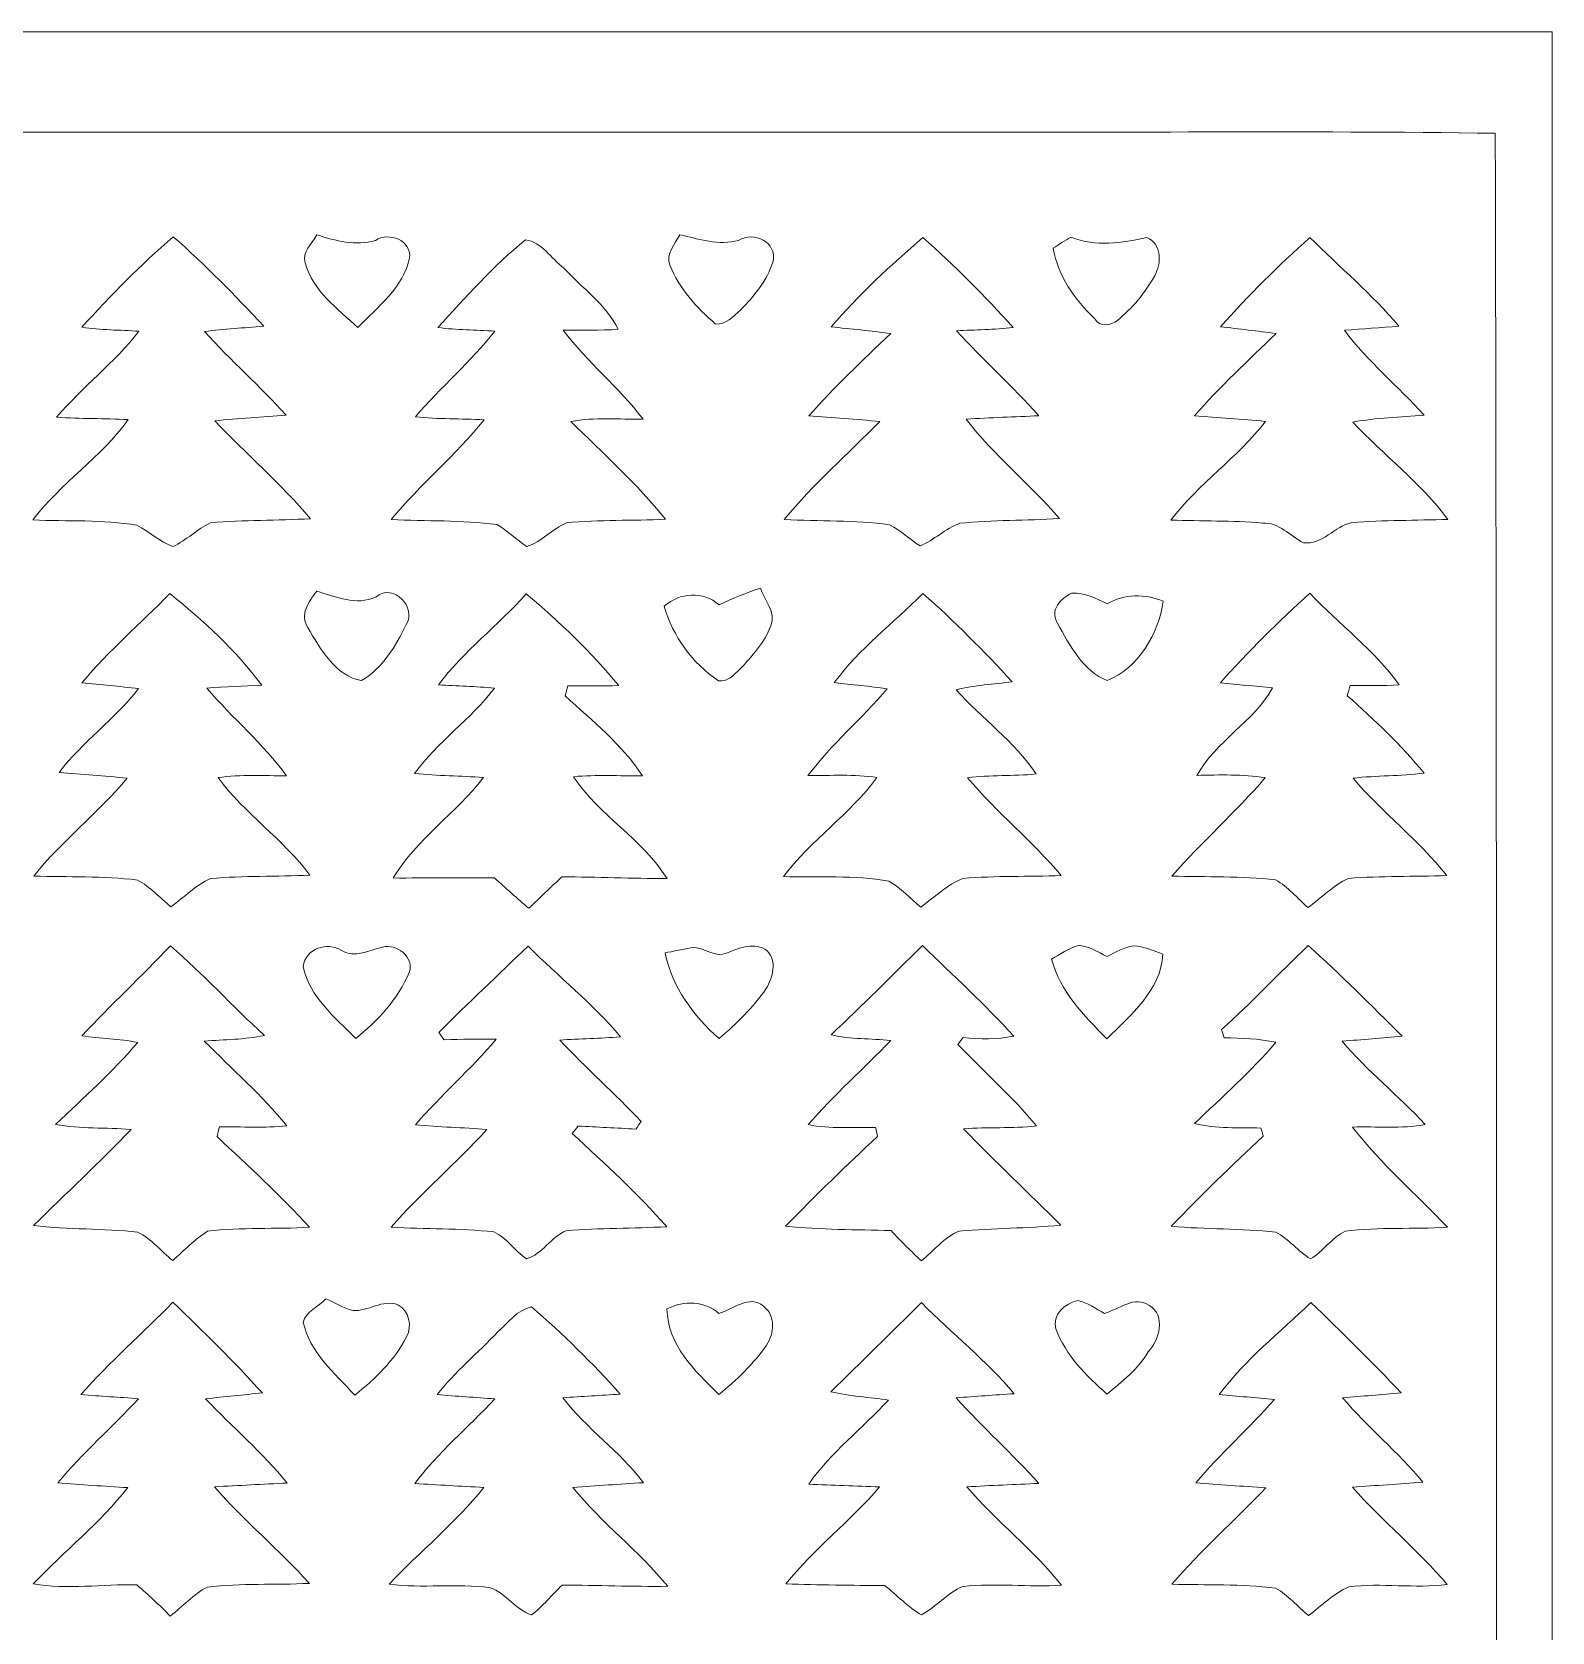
# Model space of a CAD drawing. Header units: centimetres. Extents: x -16.8 to 16.8, y -16.7 to 16.7.
# Drawn here: x 2.31 to 16.77, y 1.44 to 16.67 of the extents above; entities that cross this region are included whole.
import ezdxf

# ---------------------------------------------------------------- set-up
doc = ezdxf.new("R2010")
doc.units = ezdxf.units.CM
doc.header["$MEASUREMENT"] = 0
doc.layers.add('Layer 1', color=7, linetype='Continuous')

msp = doc.modelspace()

# ---------------------------------------------------------------- linework, layer by layer
at = {"layer": 'Layer 1', "lineweight": 9}
for points, knots in [([(-16.77458, 16.66875), (-16.77458, 16.66875), (16.77458, 16.66875), (16.77458, 16.66875), (16.77458, 16.66875), (16.77458, 16.66875), (16.77458, -16.66875), (16.77458, -16.66875), (16.77458, -16.66875), (16.77458, -16.66875), (-16.77458, -16.66875), (-16.77458, -16.66875), (-16.77458, -16.66875), (-16.77458, -16.66875), (-16.77458, 16.66875), (-16.77458, 16.66875), (-16.77458, 16.66875), (-16.77458, 16.66875), (-16.77458, 16.66875), (-16.77458, 16.66875)], [0, 0, 0, 0, 0.16666667, 0.16666667, 0.16666667, 0.16666667, 0.33333333, 0.33333333, 0.33333333, 0.33333333, 0.5, 0.5, 0.5, 0.5, 0.66666667, 0.66666667, 0.66666667, 0.66666667, 1, 1, 1, 1]), ([(-16.24506, 15.71625), (-16.24577, 7.88458), (-16.24542, 0.05292), (-16.24542, -7.77875), (-16.24542, -7.77875), (-16.23801, -10.61014), (-16.26059, -13.44189), (-16.23413, -16.27293), (-16.23413, -16.27293), (-5.78379, -16.29198), (4.66619, -16.27329), (15.11653, -16.28211), (15.11653, -16.28211), (15.49224, -16.28281), (15.86865, -16.27858), (16.24436, -16.25494), (16.24436, -16.25494), (16.23942, -5.60176), (16.25953, 5.05213), (16.23448, 15.70531), (16.23448, 15.70531), (14.40356, 15.73071), (12.57265, 15.70919), (10.74208, 15.71625), (10.74208, 15.71625), (1.74625, 15.71625), (-7.24958, 15.7166), (-16.24506, 15.71625)], [0, 0, 0, 0, 0.125, 0.125, 0.125, 0.125, 0.25, 0.25, 0.25, 0.25, 0.375, 0.375, 0.375, 0.375, 0.5, 0.5, 0.5, 0.5, 0.625, 0.625, 0.625, 0.625, 0.75, 0.75, 0.75, 0.75, 1, 1, 1, 1]), ([(5.01932, 14.73764), (5.19994, 14.68437), (5.38974, 14.62687), (5.57671, 14.68579), (5.57671, 14.68579), (5.70936, 14.76904), (5.91891, 14.6872), (5.90268, 14.52069), (5.90268, 14.52069), (5.84588, 14.23811), (5.59647, 14.05396), (5.40949, 13.85535), (5.40949, 13.85535), (5.21829, 14.03526), (4.98052, 14.20495), (4.9089, 14.4713), (4.9089, 14.4713), (4.87609, 14.57501), (4.97452, 14.65509), (5.01932, 14.73764)], [0, 0, 0, 0, 0.16666667, 0.16666667, 0.16666667, 0.16666667, 0.33333333, 0.33333333, 0.33333333, 0.33333333, 0.5, 0.5, 0.5, 0.5, 0.66666667, 0.66666667, 0.66666667, 0.66666667, 1, 1, 1, 1]), ([(8.47302, 14.73941), (8.65611, 14.69919), (8.84484, 14.63216), (9.03323, 14.68614), (9.03323, 14.68614), (9.18386, 14.77927), (9.39871, 14.66391), (9.36202, 14.48611), (9.36202, 14.48611), (9.30663, 14.30655), (9.18034, 14.1538), (9.05051, 14.02115), (9.05051, 14.02115), (8.98243, 13.96436), (8.91152, 13.88181), (8.81486, 13.88957), (8.81486, 13.88957), (8.63565, 14.04302), (8.4642, 14.22717), (8.38024, 14.45119), (8.38024, 14.45119), (8.3379, 14.55773), (8.42998, 14.6498), (8.47302, 14.73941)], [0, 0, 0, 0, 0.14285714, 0.14285714, 0.14285714, 0.14285714, 0.28571429, 0.28571429, 0.28571429, 0.28571429, 0.42857143, 0.42857143, 0.42857143, 0.42857143, 0.57142857, 0.57142857, 0.57142857, 0.57142857, 0.71428571, 0.71428571, 0.71428571, 0.71428571, 1, 1, 1, 1]), ([(2.78377, 13.85923), (3.05717, 14.16156), (3.34363, 14.45295), (3.6516, 14.72071), (3.6516, 14.72071), (3.9564, 14.45472), (4.23933, 14.16473), (4.5145, 13.86805), (4.5145, 13.86805), (4.32506, 13.85252), (4.13667, 13.84582), (3.94935, 13.8176), (3.94935, 13.8176), (4.20088, 13.5449), (4.47851, 13.2969), (4.72722, 13.02103), (4.72722, 13.02103), (4.50039, 13.00409), (4.27355, 12.99527), (4.04812, 12.96776), (4.04812, 12.96776), (4.34975, 12.6559), (4.67713, 12.36839), (4.95935, 12.03748), (4.95935, 12.03748), (4.64256, 12.01949), (4.32435, 12.02655), (4.00826, 11.99797), (4.00826, 11.99797), (3.87844, 11.94082), (3.78001, 11.8297), (3.64984, 11.77255), (3.64984, 11.77255), (3.52425, 11.81911), (3.42371, 11.91472), (3.30588, 11.97504), (3.30588, 11.97504), (2.97956, 12.03149), (2.64654, 12.01032), (2.3174, 12.02514), (2.3174, 12.02514), (2.58304, 12.37721), (2.96721, 12.62062), (3.22439, 12.98081), (3.22439, 12.98081), (2.99685, 12.99175), (2.77001, 12.98787), (2.54318, 13.00374), (2.54318, 13.00374), (2.78765, 13.29161), (3.09421, 13.52162), (3.32634, 13.82042), (3.32634, 13.82042), (3.14466, 13.83489), (2.96333, 13.83065), (2.78377, 13.85923)], [0, 0, 0, 0, 0.06666667, 0.06666667, 0.06666667, 0.06666667, 0.13333333, 0.13333333, 0.13333333, 0.13333333, 0.2, 0.2, 0.2, 0.2, 0.26666667, 0.26666667, 0.26666667, 0.26666667, 0.33333333, 0.33333333, 0.33333333, 0.33333333, 0.4, 0.4, 0.4, 0.4, 0.46666667, 0.46666667, 0.46666667, 0.46666667, 0.53333333, 0.53333333, 0.53333333, 0.53333333, 0.6, 0.6, 0.6, 0.6, 0.66666667, 0.66666667, 0.66666667, 0.66666667, 0.73333333, 0.73333333, 0.73333333, 0.73333333, 0.8, 0.8, 0.8, 0.8, 0.86666667, 0.86666667, 0.86666667, 0.86666667, 1, 1, 1, 1]), ([(7.00581, 14.69214), (7.16068, 14.66709), (7.2517, 14.51469), (7.36812, 14.42367), (7.36812, 14.42367), (7.54204, 14.23211), (7.77028, 14.07548), (7.88776, 13.83947), (7.88776, 13.83947), (7.71313, 13.82783), (7.53816, 13.83489), (7.36424, 13.8303), (7.36424, 13.8303), (7.59284, 13.52621), (7.89552, 13.28737), (8.12377, 12.98328), (8.12377, 12.98328), (7.89481, 12.98222), (7.66374, 13.00445), (7.43761, 12.96317), (7.43761, 12.96317), (7.74312, 12.65837), (8.06732, 12.3698), (8.3372, 12.03149), (8.3372, 12.03149), (8.02287, 12.01843), (7.70784, 12.02725), (7.39528, 11.99833), (7.39528, 11.99833), (7.25981, 11.94012), (7.15998, 11.81488), (7.0164, 11.77396), (7.0164, 11.77396), (6.91762, 11.83781), (6.83542, 11.92495), (6.73171, 11.98069), (6.73171, 11.98069), (6.39833, 12.02761), (6.06143, 12.00997), (5.72699, 12.03113), (5.72699, 12.03113), (6.00498, 12.36204), (6.33977, 12.64109), (6.61035, 12.97834), (6.61035, 12.97834), (6.39233, 12.99139), (6.17467, 12.98222), (5.95771, 13.00762), (5.95771, 13.00762), (6.19972, 13.28843), (6.48335, 13.53114), (6.71442, 13.82148), (6.71442, 13.82148), (6.53239, 13.83524), (6.35141, 13.83347), (6.17079, 13.85605), (6.17079, 13.85605), (6.43643, 14.14639), (6.70031, 14.44272), (7.00581, 14.69214)], [0, 0, 0, 0, 0.0625, 0.0625, 0.0625, 0.0625, 0.125, 0.125, 0.125, 0.125, 0.1875, 0.1875, 0.1875, 0.1875, 0.25, 0.25, 0.25, 0.25, 0.3125, 0.3125, 0.3125, 0.3125, 0.375, 0.375, 0.375, 0.375, 0.4375, 0.4375, 0.4375, 0.4375, 0.5, 0.5, 0.5, 0.5, 0.5625, 0.5625, 0.5625, 0.5625, 0.625, 0.625, 0.625, 0.625, 0.6875, 0.6875, 0.6875, 0.6875, 0.75, 0.75, 0.75, 0.75, 0.8125, 0.8125, 0.8125, 0.8125, 0.875, 0.875, 0.875, 0.875, 1, 1, 1, 1]), ([(9.91411, 13.86311), (10.18152, 14.16897), (10.47679, 14.44942), (10.78689, 14.71189), (10.78689, 14.71189), (11.09098, 14.44625), (11.37497, 14.15803), (11.64519, 13.85782), (11.64519, 13.85782), (11.46739, 13.83277), (11.28536, 13.837), (11.10756, 13.82466), (11.10756, 13.82466), (11.36156, 13.54878), (11.64026, 13.29655), (11.89108, 13.01715), (11.89108, 13.01715), (11.66036, 13.00621), (11.43035, 12.9988), (11.20069, 12.98504), (11.20069, 12.98504), (11.4614, 12.63932), (11.80747, 12.36909), (12.08581, 12.03819), (12.08581, 12.03819), (11.76972, 12.01914), (11.45187, 12.02655), (11.13755, 11.99374), (11.13755, 11.99374), (11.00067, 11.94259), (10.89413, 11.83358), (10.76043, 11.77784), (10.76043, 11.77784), (10.66059, 11.84099), (10.57592, 11.92565), (10.4708, 11.97927), (10.4708, 11.97927), (10.13777, 12.02796), (9.80087, 12.00961), (9.46644, 12.03113), (9.46644, 12.03113), (9.74619, 12.36486), (10.07251, 12.65343), (10.37802, 12.96211), (10.37802, 12.96211), (10.15259, 12.98469), (9.92717, 12.99916), (9.70209, 13.01538), (9.70209, 13.01538), (9.94481, 13.29302), (10.21503, 13.54455), (10.48138, 13.7989), (10.48138, 13.7989), (10.29264, 13.82607), (10.1032, 13.84265), (9.91411, 13.86311)], [0, 0, 0, 0, 0.06666667, 0.06666667, 0.06666667, 0.06666667, 0.13333333, 0.13333333, 0.13333333, 0.13333333, 0.2, 0.2, 0.2, 0.2, 0.26666667, 0.26666667, 0.26666667, 0.26666667, 0.33333333, 0.33333333, 0.33333333, 0.33333333, 0.4, 0.4, 0.4, 0.4, 0.46666667, 0.46666667, 0.46666667, 0.46666667, 0.53333333, 0.53333333, 0.53333333, 0.53333333, 0.6, 0.6, 0.6, 0.6, 0.66666667, 0.66666667, 0.66666667, 0.66666667, 0.73333333, 0.73333333, 0.73333333, 0.73333333, 0.8, 0.8, 0.8, 0.8, 0.86666667, 0.86666667, 0.86666667, 0.86666667, 1, 1, 1, 1]), ([(12.19517, 14.71789), (12.43471, 14.61735), (12.67777, 14.66286), (12.91978, 14.71224), (12.91978, 14.71224), (13.06336, 14.65086), (13.05948, 14.46777), (12.99351, 14.34712), (12.99351, 14.34712), (12.90073, 14.18766), (12.78255, 14.04056), (12.63897, 13.92449), (12.63897, 13.92449), (12.579, 13.87263), (12.46964, 13.85923), (12.42342, 13.93966), (12.42342, 13.93966), (12.23151, 14.11993), (12.07382, 14.34818), (12.02761, 14.61206), (12.02761, 14.61206), (12.08299, 14.64698), (12.13908, 14.68261), (12.19517, 14.71789)], [0, 0, 0, 0, 0.14285714, 0.14285714, 0.14285714, 0.14285714, 0.28571429, 0.28571429, 0.28571429, 0.28571429, 0.42857143, 0.42857143, 0.42857143, 0.42857143, 0.57142857, 0.57142857, 0.57142857, 0.57142857, 0.71428571, 0.71428571, 0.71428571, 0.71428571, 1, 1, 1, 1]), ([(13.61863, 13.86346), (13.88674, 14.16191), (14.17073, 14.44625), (14.47059, 14.71366), (14.47059, 14.71366), (14.75211, 14.43143), (15.06079, 14.17496), (15.31761, 13.8684), (15.31761, 13.8684), (15.14369, 13.8557), (14.97224, 13.84441), (14.80009, 13.82995), (14.80009, 13.82995), (15.02022, 13.53291), (15.31056, 13.29761), (15.55679, 13.0235), (15.55679, 13.0235), (15.32996, 13.00268), (15.10242, 12.99739), (14.87876, 12.95717), (14.87876, 12.95717), (15.17156, 12.64109), (15.5261, 12.38074), (15.78222, 12.03113), (15.78222, 12.03113), (15.47812, 12.02055), (15.17368, 12.02302), (14.87099, 12.00079), (14.87099, 12.00079), (14.70342, 11.96975), (14.59159, 11.78101), (14.40815, 11.80924), (14.40815, 11.80924), (14.27833, 11.87309), (14.17955, 12.00362), (14.02009, 11.99621), (14.02009, 11.99621), (13.72941, 12.0209), (13.43836, 12.01349), (13.14767, 12.02443), (13.14767, 12.02443), (13.40979, 12.37192), (13.78303, 12.61745), (14.04761, 12.96352), (14.04761, 12.96352), (13.82183, 12.9854), (13.59606, 12.99951), (13.37098, 13.01503), (13.37098, 13.01503), (13.61369, 13.29267), (13.88357, 13.5442), (14.15027, 13.79855), (14.15027, 13.79855), (13.97317, 13.8243), (13.79573, 13.843), (13.61863, 13.86346)], [0, 0, 0, 0, 0.06666667, 0.06666667, 0.06666667, 0.06666667, 0.13333333, 0.13333333, 0.13333333, 0.13333333, 0.2, 0.2, 0.2, 0.2, 0.26666667, 0.26666667, 0.26666667, 0.26666667, 0.33333333, 0.33333333, 0.33333333, 0.33333333, 0.4, 0.4, 0.4, 0.4, 0.46666667, 0.46666667, 0.46666667, 0.46666667, 0.53333333, 0.53333333, 0.53333333, 0.53333333, 0.6, 0.6, 0.6, 0.6, 0.66666667, 0.66666667, 0.66666667, 0.66666667, 0.73333333, 0.73333333, 0.73333333, 0.73333333, 0.8, 0.8, 0.8, 0.8, 0.86666667, 0.86666667, 0.86666667, 0.86666667, 1, 1, 1, 1]), ([(5.01791, 11.3471), (5.20206, 11.29594), (5.39538, 11.20493), (5.58271, 11.29347), (5.58271, 11.29347), (5.75204, 11.43071), (5.97076, 11.18905), (5.87057, 11.02995), (5.87057, 11.02995), (5.77286, 10.82675), (5.64303, 10.61508), (5.44548, 10.4962), (5.44548, 10.4962), (5.2003, 10.53747), (5.05072, 10.79959), (4.93395, 11.00208), (4.93395, 11.00208), (4.85105, 11.12591), (4.94347, 11.24832), (5.01791, 11.3471)], [0, 0, 0, 0, 0.16666667, 0.16666667, 0.16666667, 0.16666667, 0.33333333, 0.33333333, 0.33333333, 0.33333333, 0.5, 0.5, 0.5, 0.5, 0.66666667, 0.66666667, 0.66666667, 0.66666667, 1, 1, 1, 1]), ([(2.78377, 10.47609), (3.03918, 10.78054), (3.34222, 11.04089), (3.62021, 11.32417), (3.62021, 11.32417), (3.94264, 11.06734), (4.24886, 10.78547), (4.49439, 10.45245), (4.49439, 10.45245), (4.32012, 10.4454), (4.14584, 10.44011), (3.97228, 10.42494), (3.97228, 10.42494), (4.21675, 10.13919), (4.50815, 9.89506), (4.7311, 9.59062), (4.7311, 9.59062), (4.51379, 9.59097), (4.29542, 9.60367), (4.07917, 9.57404), (4.07917, 9.57404), (4.33035, 9.22902), (4.69971, 8.98984), (4.953, 8.64552), (4.953, 8.64552), (4.63762, 8.63177), (4.32153, 8.63882), (4.0072, 8.61377), (4.0072, 8.61377), (3.8668, 8.55027), (3.75603, 8.43421), (3.63114, 8.34496), (3.63114, 8.34496), (3.52531, 8.42962), (3.43323, 8.53475), (3.31294, 8.59861), (3.31294, 8.59861), (2.98485, 8.63953), (2.65395, 8.62612), (2.32481, 8.636), (2.32481, 8.636), (2.59292, 8.9722), (2.93899, 9.23643), (3.21345, 9.56733), (3.21345, 9.56733), (2.99826, 9.59167), (2.78201, 9.60226), (2.56681, 9.62237), (2.56681, 9.62237), (2.78906, 9.91517), (3.09633, 10.13072), (3.32281, 10.4207), (3.32281, 10.4207), (3.1429, 10.44187), (2.96333, 10.45774), (2.78377, 10.47609)], [0, 0, 0, 0, 0.06666667, 0.06666667, 0.06666667, 0.06666667, 0.13333333, 0.13333333, 0.13333333, 0.13333333, 0.2, 0.2, 0.2, 0.2, 0.26666667, 0.26666667, 0.26666667, 0.26666667, 0.33333333, 0.33333333, 0.33333333, 0.33333333, 0.4, 0.4, 0.4, 0.4, 0.46666667, 0.46666667, 0.46666667, 0.46666667, 0.53333333, 0.53333333, 0.53333333, 0.53333333, 0.6, 0.6, 0.6, 0.6, 0.66666667, 0.66666667, 0.66666667, 0.66666667, 0.73333333, 0.73333333, 0.73333333, 0.73333333, 0.8, 0.8, 0.8, 0.8, 0.86666667, 0.86666667, 0.86666667, 0.86666667, 1, 1, 1, 1]), ([(6.17573, 10.45527), (6.41985, 10.77701), (6.74299, 11.02325), (7.01252, 11.32134), (7.01252, 11.32134), (7.33213, 11.05782), (7.62776, 10.76537), (7.89411, 10.44857), (7.89411, 10.44857), (7.73254, 10.44399), (7.56955, 10.44751), (7.40869, 10.4454), (7.40869, 10.4454), (7.40234, 10.42211), (7.38893, 10.37519), (7.38223, 10.35191), (7.38223, 10.35191), (7.64117, 10.11343), (7.92515, 9.88907), (8.11742, 9.58991), (8.11742, 9.58991), (7.89905, 9.5885), (7.68068, 9.60226), (7.46301, 9.5825), (7.46301, 9.5825), (7.70502, 9.21173), (8.11883, 8.98913), (8.35342, 8.61201), (8.35342, 8.61201), (8.01934, 8.61448), (7.68526, 8.62683), (7.35189, 8.63), (7.35189, 8.63), (7.24606, 8.53052), (7.14163, 8.42962), (7.0358, 8.32979), (7.0358, 8.32979), (6.92573, 8.42469), (6.81778, 8.52311), (6.71019, 8.61942), (6.71019, 8.61942), (6.38881, 8.6233), (6.06813, 8.6173), (5.7471, 8.61836), (5.7471, 8.61836), (5.969, 8.99195), (6.34365, 9.23431), (6.60576, 9.57474), (6.60576, 9.57474), (6.38739, 9.59062), (6.16832, 9.58991), (5.9503, 9.61425), (5.9503, 9.61425), (6.16832, 9.91552), (6.48547, 10.12825), (6.71054, 10.42388), (6.71054, 10.42388), (6.53239, 10.44222), (6.35423, 10.44646), (6.17573, 10.45527)], [0, 0, 0, 0, 0.0625, 0.0625, 0.0625, 0.0625, 0.125, 0.125, 0.125, 0.125, 0.1875, 0.1875, 0.1875, 0.1875, 0.25, 0.25, 0.25, 0.25, 0.3125, 0.3125, 0.3125, 0.3125, 0.375, 0.375, 0.375, 0.375, 0.4375, 0.4375, 0.4375, 0.4375, 0.5, 0.5, 0.5, 0.5, 0.5625, 0.5625, 0.5625, 0.5625, 0.625, 0.625, 0.625, 0.625, 0.6875, 0.6875, 0.6875, 0.6875, 0.75, 0.75, 0.75, 0.75, 0.8125, 0.8125, 0.8125, 0.8125, 0.875, 0.875, 0.875, 0.875, 1, 1, 1, 1]), ([(8.32485, 11.20599), (8.47584, 11.33475), (8.6935, 11.35098), (8.84731, 11.21833), (8.84731, 11.21833), (8.97608, 11.27866), (9.1059, 11.33404), (9.24207, 11.37708), (9.24207, 11.37708), (9.27911, 11.26278), (9.39412, 11.14707), (9.3405, 11.01937), (9.3405, 11.01937), (9.28123, 10.85885), (9.15952, 10.72833), (9.04522, 10.6045), (9.04522, 10.6045), (8.99019, 10.55264), (8.92634, 10.47926), (8.84132, 10.49584), (8.84132, 10.49584), (8.59084, 10.66094), (8.40881, 10.91882), (8.32485, 11.20599)], [0, 0, 0, 0, 0.14285714, 0.14285714, 0.14285714, 0.14285714, 0.28571429, 0.28571429, 0.28571429, 0.28571429, 0.42857143, 0.42857143, 0.42857143, 0.42857143, 0.57142857, 0.57142857, 0.57142857, 0.57142857, 0.71428571, 0.71428571, 0.71428571, 0.71428571, 1, 1, 1, 1]), ([(9.94445, 10.47715), (10.17905, 10.8017), (10.50784, 11.04124), (10.78653, 11.32523), (10.78653, 11.32523), (11.0871, 11.06311), (11.36579, 10.77701), (11.63814, 10.48597), (11.63814, 10.48597), (11.45928, 10.46268), (11.28042, 10.45175), (11.10544, 10.41012), (11.10544, 10.41012), (11.34498, 10.13107), (11.66213, 9.92011), (11.86427, 9.60896), (11.86427, 9.60896), (11.64731, 9.58427), (11.42788, 9.60226), (11.21198, 9.57121), (11.21198, 9.57121), (11.48891, 9.24172), (11.82829, 8.97114), (12.10381, 8.64094), (12.10381, 8.64094), (11.7916, 8.63106), (11.47868, 8.63917), (11.16789, 8.61448), (11.16789, 8.61448), (11.01831, 8.55204), (10.89766, 8.43633), (10.76713, 8.34143), (10.76713, 8.34143), (10.66765, 8.42504), (10.57628, 8.52064), (10.46445, 8.58802), (10.46445, 8.58802), (10.13284, 8.64694), (9.79417, 8.62259), (9.45938, 8.63247), (9.45938, 8.63247), (9.72291, 8.97819), (10.09368, 9.22549), (10.3505, 9.57545), (10.3505, 9.57545), (10.13248, 9.60684), (9.91164, 9.59238), (9.69257, 9.59273), (9.69257, 9.59273), (9.91764, 9.89224), (10.20657, 10.1346), (10.44822, 10.42), (10.44822, 10.42), (10.27994, 10.44116), (10.11167, 10.4588), (9.94445, 10.47715)], [0, 0, 0, 0, 0.06666667, 0.06666667, 0.06666667, 0.06666667, 0.13333333, 0.13333333, 0.13333333, 0.13333333, 0.2, 0.2, 0.2, 0.2, 0.26666667, 0.26666667, 0.26666667, 0.26666667, 0.33333333, 0.33333333, 0.33333333, 0.33333333, 0.4, 0.4, 0.4, 0.4, 0.46666667, 0.46666667, 0.46666667, 0.46666667, 0.53333333, 0.53333333, 0.53333333, 0.53333333, 0.6, 0.6, 0.6, 0.6, 0.66666667, 0.66666667, 0.66666667, 0.66666667, 0.73333333, 0.73333333, 0.73333333, 0.73333333, 0.8, 0.8, 0.8, 0.8, 0.86666667, 0.86666667, 0.86666667, 0.86666667, 1, 1, 1, 1]), ([(12.20223, 11.32981), (12.325, 11.33334), (12.43577, 11.27901), (12.54196, 11.22574), (12.54196, 11.22574), (12.70423, 11.32311), (12.90214, 11.32487), (13.07465, 11.2522), (13.07465, 11.2522), (13.0302, 10.94352), (12.83829, 10.61508), (12.5409, 10.49726), (12.5409, 10.49726), (12.31618, 10.58439), (12.18106, 10.83769), (12.06923, 11.0423), (12.06923, 11.0423), (11.98915, 11.17212), (12.10204, 11.27831), (12.20223, 11.32981)], [0, 0, 0, 0, 0.16666667, 0.16666667, 0.16666667, 0.16666667, 0.33333333, 0.33333333, 0.33333333, 0.33333333, 0.5, 0.5, 0.5, 0.5, 0.66666667, 0.66666667, 0.66666667, 0.66666667, 1, 1, 1, 1]), ([(13.61828, 10.47503), (13.88569, 10.77524), (14.17073, 11.05994), (14.47094, 11.32734), (14.47094, 11.32734), (14.74893, 11.03277), (15.08301, 10.78653), (15.32114, 10.45598), (15.32114, 10.45598), (15.16521, 10.44716), (15.00893, 10.45281), (14.85336, 10.44998), (14.85336, 10.44998), (14.84665, 10.42564), (14.83289, 10.37661), (14.82619, 10.35191), (14.82619, 10.35191), (15.08654, 10.12402), (15.33772, 9.88448), (15.55715, 9.61602), (15.55715, 9.61602), (15.33243, 9.5885), (15.10559, 9.59273), (14.88087, 9.56874), (14.88087, 9.56874), (15.1571, 9.2389), (15.50882, 8.98031), (15.7734, 8.64094), (15.7734, 8.64094), (15.46119, 8.63071), (15.14828, 8.63917), (14.83748, 8.61413), (14.83748, 8.61413), (14.69355, 8.54851), (14.58066, 8.42892), (14.45225, 8.33684), (14.45225, 8.33684), (14.34994, 8.42504), (14.26386, 8.53511), (14.14392, 8.60002), (14.14392, 8.60002), (13.81619, 8.63882), (13.48599, 8.62683), (13.15755, 8.636), (13.15755, 8.636), (13.43977, 8.96126), (13.76574, 9.2456), (14.04549, 9.57333), (14.04549, 9.57333), (13.8303, 9.60649), (13.61228, 9.59979), (13.39568, 9.5945), (13.39568, 9.5945), (13.57418, 9.92152), (13.93331, 10.10073), (14.1157, 10.42705), (14.1157, 10.42705), (13.94883, 10.44469), (13.78373, 10.45916), (13.61828, 10.47503)], [0, 0, 0, 0, 0.0625, 0.0625, 0.0625, 0.0625, 0.125, 0.125, 0.125, 0.125, 0.1875, 0.1875, 0.1875, 0.1875, 0.25, 0.25, 0.25, 0.25, 0.3125, 0.3125, 0.3125, 0.3125, 0.375, 0.375, 0.375, 0.375, 0.4375, 0.4375, 0.4375, 0.4375, 0.5, 0.5, 0.5, 0.5, 0.5625, 0.5625, 0.5625, 0.5625, 0.625, 0.625, 0.625, 0.625, 0.6875, 0.6875, 0.6875, 0.6875, 0.75, 0.75, 0.75, 0.75, 0.8125, 0.8125, 0.8125, 0.8125, 0.875, 0.875, 0.875, 0.875, 1, 1, 1, 1]), ([(2.78165, 7.11764), (3.05823, 7.40798), (3.35068, 7.68209), (3.6262, 7.97348), (3.6262, 7.97348), (3.93594, 7.70149), (4.21746, 7.39987), (4.51979, 7.12011), (4.51979, 7.12011), (4.33176, 7.08025), (4.13844, 7.08025), (3.94794, 7.06684), (3.94794, 7.06684), (4.21111, 6.79979), (4.49686, 6.55355), (4.73287, 6.26004), (4.73287, 6.26004), (4.52014, 6.23676), (4.30601, 6.25299), (4.09328, 6.25157), (4.09328, 6.25157), (4.08728, 6.22794), (4.07529, 6.18067), (4.06964, 6.15738), (4.06964, 6.15738), (4.36951, 5.87692), (4.67325, 5.59788), (4.95053, 5.29414), (4.95053, 5.29414), (4.62668, 5.27614), (4.29966, 5.29555), (3.97792, 5.25815), (3.97792, 5.25815), (3.85763, 5.17737), (3.75497, 5.07471), (3.64772, 4.97805), (3.64772, 4.97805), (3.5373, 5.06765), (3.44487, 5.18407), (3.31576, 5.24757), (3.31576, 5.24757), (2.98626, 5.28673), (2.65289, 5.2705), (2.3241, 5.31177), (2.3241, 5.31177), (2.63208, 5.61728), (2.95204, 5.91114), (3.2512, 6.22547), (3.2512, 6.22547), (3.01166, 6.24522), (2.77036, 6.23006), (2.5333, 6.27309), (2.5333, 6.27309), (2.79894, 6.5278), (3.07552, 6.77263), (3.31505, 7.05344), (3.31505, 7.05344), (3.13902, 7.09048), (2.95839, 7.08731), (2.78165, 7.11764)], [0, 0, 0, 0, 0.0625, 0.0625, 0.0625, 0.0625, 0.125, 0.125, 0.125, 0.125, 0.1875, 0.1875, 0.1875, 0.1875, 0.25, 0.25, 0.25, 0.25, 0.3125, 0.3125, 0.3125, 0.3125, 0.375, 0.375, 0.375, 0.375, 0.4375, 0.4375, 0.4375, 0.4375, 0.5, 0.5, 0.5, 0.5, 0.5625, 0.5625, 0.5625, 0.5625, 0.625, 0.625, 0.625, 0.625, 0.6875, 0.6875, 0.6875, 0.6875, 0.75, 0.75, 0.75, 0.75, 0.8125, 0.8125, 0.8125, 0.8125, 0.875, 0.875, 0.875, 0.875, 1, 1, 1, 1]), ([(4.88844, 7.77663), (4.91384, 7.9502), (5.11528, 8.0137), (5.25639, 7.92939), (5.25639, 7.92939), (5.38339, 7.85248), (5.51603, 7.9308), (5.64339, 7.96149), (5.64339, 7.96149), (5.77744, 7.99712), (5.95207, 7.86483), (5.8988, 7.71984), (5.8988, 7.71984), (5.79191, 7.46866), (5.60141, 7.26052), (5.38974, 7.09154), (5.38974, 7.09154), (5.19183, 7.29227), (4.95053, 7.48771), (4.88844, 7.77663)], [0, 0, 0, 0, 0.16666667, 0.16666667, 0.16666667, 0.16666667, 0.33333333, 0.33333333, 0.33333333, 0.33333333, 0.5, 0.5, 0.5, 0.5, 0.66666667, 0.66666667, 0.66666667, 0.66666667, 1, 1, 1, 1]), ([(6.18031, 7.14798), (6.45724, 7.42844), (6.74758, 7.69549), (7.0298, 7.97101), (7.0298, 7.97101), (7.31873, 7.67997), (7.64505, 7.42491), (7.90822, 7.10847), (7.90822, 7.10847), (7.7156, 7.08872), (7.52299, 7.09119), (7.33072, 7.07531), (7.33072, 7.07531), (7.58261, 6.81073), (7.85495, 6.56661), (8.10648, 6.30096), (8.10648, 6.30096), (8.09343, 6.28297), (8.06803, 6.24664), (8.05497, 6.22864), (8.05497, 6.22864), (7.87153, 6.23958), (7.68809, 6.2484), (7.50464, 6.25757), (7.50464, 6.25757), (7.49124, 6.24029), (7.46442, 6.20536), (7.45067, 6.18772), (7.45067, 6.18772), (7.75899, 5.90127), (8.0712, 5.61693), (8.34919, 5.30013), (8.34919, 5.30013), (8.03063, 5.28214), (7.71137, 5.28814), (7.39387, 5.26203), (7.39387, 5.26203), (7.24852, 5.20559), (7.16668, 5.03802), (7.01322, 4.99463), (7.01322, 4.99463), (6.90245, 5.07083), (6.82731, 5.19359), (6.70384, 5.25074), (6.70384, 5.25074), (6.37928, 5.28602), (6.05261, 5.2765), (5.7277, 5.29414), (5.7277, 5.29414), (6.01098, 5.62398), (6.34541, 5.90479), (6.63857, 6.22512), (6.63857, 6.22512), (6.41138, 6.24699), (6.18419, 6.24522), (5.95806, 6.27098), (5.95806, 6.27098), (6.20254, 6.55249), (6.48406, 6.79944), (6.72606, 7.08378), (6.72606, 7.08378), (6.56096, 7.08836), (6.39621, 7.08448), (6.23147, 7.07919), (6.23147, 7.07919), (6.21877, 7.09648), (6.19301, 7.1307), (6.18031, 7.14798)], [0, 0, 0, 0, 0.05555556, 0.05555556, 0.05555556, 0.05555556, 0.11111111, 0.11111111, 0.11111111, 0.11111111, 0.16666667, 0.16666667, 0.16666667, 0.16666667, 0.22222222, 0.22222222, 0.22222222, 0.22222222, 0.27777778, 0.27777778, 0.27777778, 0.27777778, 0.33333333, 0.33333333, 0.33333333, 0.33333333, 0.38888889, 0.38888889, 0.38888889, 0.38888889, 0.44444444, 0.44444444, 0.44444444, 0.44444444, 0.5, 0.5, 0.5, 0.5, 0.55555556, 0.55555556, 0.55555556, 0.55555556, 0.61111111, 0.61111111, 0.61111111, 0.61111111, 0.66666667, 0.66666667, 0.66666667, 0.66666667, 0.72222222, 0.72222222, 0.72222222, 0.72222222, 0.77777778, 0.77777778, 0.77777778, 0.77777778, 0.83333333, 0.83333333, 0.83333333, 0.83333333, 0.88888889, 0.88888889, 0.88888889, 0.88888889, 1, 1, 1, 1]), ([(8.5912, 7.9569), (8.70585, 7.96325), (8.81239, 7.85072), (8.92634, 7.90575), (8.92634, 7.90575), (9.04311, 7.95584), (9.18916, 8.01299), (9.30381, 7.92656), (9.30381, 7.92656), (9.40364, 7.82884), (9.35743, 7.67256), (9.29569, 7.56673), (9.29569, 7.56673), (9.17257, 7.3854), (9.01347, 7.23194), (8.84731, 7.09083), (8.84731, 7.09083), (8.60178, 7.30709), (8.4014, 7.57943), (8.33332, 7.90575), (8.33332, 7.90575), (8.39787, 7.91845), (8.52664, 7.94385), (8.5912, 7.9569)], [0, 0, 0, 0, 0.14285714, 0.14285714, 0.14285714, 0.14285714, 0.28571429, 0.28571429, 0.28571429, 0.28571429, 0.42857143, 0.42857143, 0.42857143, 0.42857143, 0.57142857, 0.57142857, 0.57142857, 0.57142857, 0.71428571, 0.71428571, 0.71428571, 0.71428571, 1, 1, 1, 1]), ([(9.91411, 7.12682), (10.20939, 7.40445), (10.49514, 7.69197), (10.78442, 7.97595), (10.78442, 7.97595), (11.0744, 7.68985), (11.37849, 7.41751), (11.65154, 7.11482), (11.65154, 7.11482), (11.4935, 7.07919), (11.33052, 7.08519), (11.17071, 7.10106), (11.17071, 7.10106), (11.15801, 7.08448), (11.13261, 7.05167), (11.11991, 7.03509), (11.11991, 7.03509), (11.36615, 6.77333), (11.64202, 6.53909), (11.8678, 6.25898), (11.8678, 6.25898), (11.63743, 6.23217), (11.4046, 6.25016), (11.17424, 6.23217), (11.17424, 6.23217), (11.4748, 5.91855), (11.79266, 5.62222), (12.10028, 5.3153), (12.10028, 5.3153), (11.77925, 5.2832), (11.45575, 5.28708), (11.13543, 5.25815), (11.13543, 5.25815), (10.98973, 5.20347), (10.89166, 5.07118), (10.77383, 4.97522), (10.77383, 4.97522), (10.67329, 5.06695), (10.57734, 5.16361), (10.48456, 5.26274), (10.48456, 5.26274), (10.14977, 5.27332), (9.81392, 5.2705), (9.4809, 5.30366), (9.4809, 5.30366), (9.76383, 5.59788), (10.05769, 5.88222), (10.35685, 6.15985), (10.35685, 6.15985), (10.35191, 6.18137), (10.34203, 6.22371), (10.33709, 6.24487), (10.33709, 6.24487), (10.12261, 6.24946), (9.90671, 6.22829), (9.69539, 6.27133), (9.69539, 6.27133), (9.94092, 6.55355), (10.22138, 6.80226), (10.48103, 7.07072), (10.48103, 7.07072), (10.29229, 7.09577), (10.09932, 7.07743), (9.91411, 7.12682)], [0, 0, 0, 0, 0.05882353, 0.05882353, 0.05882353, 0.05882353, 0.11764706, 0.11764706, 0.11764706, 0.11764706, 0.17647059, 0.17647059, 0.17647059, 0.17647059, 0.23529412, 0.23529412, 0.23529412, 0.23529412, 0.29411765, 0.29411765, 0.29411765, 0.29411765, 0.35294118, 0.35294118, 0.35294118, 0.35294118, 0.41176471, 0.41176471, 0.41176471, 0.41176471, 0.47058824, 0.47058824, 0.47058824, 0.47058824, 0.52941176, 0.52941176, 0.52941176, 0.52941176, 0.58823529, 0.58823529, 0.58823529, 0.58823529, 0.64705882, 0.64705882, 0.64705882, 0.64705882, 0.70588235, 0.70588235, 0.70588235, 0.70588235, 0.76470588, 0.76470588, 0.76470588, 0.76470588, 0.82352941, 0.82352941, 0.82352941, 0.82352941, 0.88235294, 0.88235294, 0.88235294, 0.88235294, 1, 1, 1, 1]), ([(12.01208, 7.84613), (12.09393, 7.89234), (12.17189, 7.95091), (12.26432, 7.97489), (12.26432, 7.97489), (12.36451, 7.97454), (12.45235, 7.91351), (12.5409, 7.87188), (12.5409, 7.87188), (12.62168, 7.91175), (12.70176, 7.95972), (12.79243, 7.97278), (12.79243, 7.97278), (12.8905, 7.97101), (12.98046, 7.92515), (13.07218, 7.89411), (13.07218, 7.89411), (13.05066, 7.54733), (12.76738, 7.31555), (12.53772, 7.08872), (12.53772, 7.08872), (12.32147, 7.30709), (12.09216, 7.53921), (12.01208, 7.84613)], [0, 0, 0, 0, 0.14285714, 0.14285714, 0.14285714, 0.14285714, 0.28571429, 0.28571429, 0.28571429, 0.28571429, 0.42857143, 0.42857143, 0.42857143, 0.42857143, 0.57142857, 0.57142857, 0.57142857, 0.57142857, 0.71428571, 0.71428571, 0.71428571, 0.71428571, 1, 1, 1, 1]), ([(13.62957, 7.17585), (13.91391, 7.43232), (14.17884, 7.70925), (14.45331, 7.97595), (14.45331, 7.97595), (14.76269, 7.70079), (15.05338, 7.40551), (15.3476, 7.11412), (15.3476, 7.11412), (15.1578, 7.0933), (14.96766, 7.0799), (14.77786, 7.06614), (14.77786, 7.06614), (15.0174, 6.77792), (15.31691, 6.54932), (15.56667, 6.27133), (15.56667, 6.27133), (15.33913, 6.23006), (15.1063, 6.25616), (14.87664, 6.2484), (14.87664, 6.2484), (15.14369, 5.8995), (15.47989, 5.6134), (15.7794, 5.29414), (15.7794, 5.29414), (15.45555, 5.2765), (15.12852, 5.2959), (14.80679, 5.25886), (14.80679, 5.25886), (14.67979, 5.19359), (14.59759, 5.06801), (14.47694, 4.99286), (14.47694, 4.99286), (14.35806, 5.0673), (14.26951, 5.18266), (14.14498, 5.24792), (14.14498, 5.24792), (13.81407, 5.28638), (13.4807, 5.27332), (13.15014, 5.30437), (13.15014, 5.30437), (13.43342, 5.59823), (13.72694, 5.88257), (14.02609, 6.16056), (14.02609, 6.16056), (14.0208, 6.18031), (14.01022, 6.21947), (14.00492, 6.23923), (14.00492, 6.23923), (13.79361, 6.2417), (13.57877, 6.23182), (13.37204, 6.28297), (13.37204, 6.28297), (13.63627, 6.53415), (13.91073, 6.77616), (14.14604, 7.05556), (14.14604, 7.05556), (13.98411, 7.09013), (13.81795, 7.09507), (13.65356, 7.09895), (13.65356, 7.09895), (13.64756, 7.118), (13.63557, 7.1568), (13.62957, 7.17585)], [0, 0, 0, 0, 0.05882353, 0.05882353, 0.05882353, 0.05882353, 0.11764706, 0.11764706, 0.11764706, 0.11764706, 0.17647059, 0.17647059, 0.17647059, 0.17647059, 0.23529412, 0.23529412, 0.23529412, 0.23529412, 0.29411765, 0.29411765, 0.29411765, 0.29411765, 0.35294118, 0.35294118, 0.35294118, 0.35294118, 0.41176471, 0.41176471, 0.41176471, 0.41176471, 0.47058824, 0.47058824, 0.47058824, 0.47058824, 0.52941176, 0.52941176, 0.52941176, 0.52941176, 0.58823529, 0.58823529, 0.58823529, 0.58823529, 0.64705882, 0.64705882, 0.64705882, 0.64705882, 0.70588235, 0.70588235, 0.70588235, 0.70588235, 0.76470588, 0.76470588, 0.76470588, 0.76470588, 0.82352941, 0.82352941, 0.82352941, 0.82352941, 0.88235294, 0.88235294, 0.88235294, 0.88235294, 1, 1, 1, 1]), ([(2.77495, 3.70276), (3.04941, 4.01179), (3.35915, 4.28766), (3.65019, 4.58082), (3.65019, 4.58082), (3.93982, 4.30001), (4.23051, 4.0192), (4.50074, 3.71863), (4.50074, 3.71863), (4.32012, 3.69923), (4.14055, 3.68512), (3.96099, 3.66148), (3.96099, 3.66148), (4.21711, 3.39196), (4.5025, 3.15101), (4.7371, 2.86103), (4.7371, 2.86103), (4.50603, 2.84798), (4.27531, 2.83916), (4.0446, 2.82434), (4.0446, 2.82434), (4.32611, 2.49978), (4.66196, 2.22709), (4.94806, 1.90641), (4.94806, 1.90641), (4.62456, 1.88877), (4.29824, 1.90959), (3.97722, 1.87113), (3.97722, 1.87113), (3.84387, 1.80199), (3.74297, 1.68487), (3.62409, 1.59526), (3.62409, 1.59526), (3.52249, 1.69898), (3.41454, 1.7967), (3.30623, 1.89265), (3.30623, 1.89265), (2.97815, 1.89865), (2.64689, 1.84644), (2.32128, 1.90147), (2.32128, 1.90147), (2.61514, 2.21262), (2.95487, 2.47897), (3.22016, 2.81693), (3.22016, 2.81693), (2.99755, 2.83316), (2.77495, 2.84304), (2.55305, 2.86173), (2.55305, 2.86173), (2.79188, 3.14572), (3.07093, 3.39196), (3.32281, 3.6636), (3.32281, 3.6636), (3.13937, 3.67736), (2.95769, 3.68688), (2.77495, 3.70276)], [0, 0, 0, 0, 0.06666667, 0.06666667, 0.06666667, 0.06666667, 0.13333333, 0.13333333, 0.13333333, 0.13333333, 0.2, 0.2, 0.2, 0.2, 0.26666667, 0.26666667, 0.26666667, 0.26666667, 0.33333333, 0.33333333, 0.33333333, 0.33333333, 0.4, 0.4, 0.4, 0.4, 0.46666667, 0.46666667, 0.46666667, 0.46666667, 0.53333333, 0.53333333, 0.53333333, 0.53333333, 0.6, 0.6, 0.6, 0.6, 0.66666667, 0.66666667, 0.66666667, 0.66666667, 0.73333333, 0.73333333, 0.73333333, 0.73333333, 0.8, 0.8, 0.8, 0.8, 0.86666667, 0.86666667, 0.86666667, 0.86666667, 1, 1, 1, 1]), ([(5.10646, 4.61504), (5.19007, 4.57588), (5.27156, 4.52826), (5.36116, 4.5018), (5.36116, 4.5018), (5.5058, 4.49227), (5.64621, 4.61186), (5.79085, 4.55824), (5.79085, 4.55824), (5.89633, 4.49862), (5.93055, 4.35857), (5.87375, 4.25309), (5.87375, 4.25309), (5.76051, 4.02943), (5.57354, 3.85198), (5.37951, 3.69711), (5.37951, 3.69711), (5.19042, 3.90525), (4.95229, 4.10281), (4.89056, 4.38961), (4.89056, 4.38961), (4.91314, 4.49192), (5.03908, 4.54025), (5.10646, 4.61504)], [0, 0, 0, 0, 0.14285714, 0.14285714, 0.14285714, 0.14285714, 0.28571429, 0.28571429, 0.28571429, 0.28571429, 0.42857143, 0.42857143, 0.42857143, 0.42857143, 0.57142857, 0.57142857, 0.57142857, 0.57142857, 0.71428571, 0.71428571, 0.71428571, 0.71428571, 1, 1, 1, 1]), ([(8.35131, 4.51767), (8.52029, 4.60199), (8.70126, 4.59458), (8.84661, 4.47499), (8.84661, 4.47499), (8.98137, 4.51167), (9.13941, 4.65949), (9.26994, 4.54343), (9.26994, 4.54343), (9.38847, 4.45629), (9.37401, 4.28449), (9.29993, 4.17336), (9.29993, 4.17336), (9.17222, 3.99591), (9.01735, 3.83928), (8.8452, 3.70452), (8.8452, 3.70452), (8.61624, 3.92994), (8.35836, 4.17124), (8.35131, 4.51767)], [0, 0, 0, 0, 0.16666667, 0.16666667, 0.16666667, 0.16666667, 0.33333333, 0.33333333, 0.33333333, 0.33333333, 0.5, 0.5, 0.5, 0.5, 0.66666667, 0.66666667, 0.66666667, 0.66666667, 1, 1, 1, 1]), ([(10.77383, 4.57729), (11.06276, 4.28449), (11.39084, 4.02802), (11.65507, 3.71122), (11.65507, 3.71122), (11.47022, 3.69782), (11.28783, 3.68653), (11.10439, 3.67101), (11.10439, 3.67101), (11.35556, 3.38949), (11.6399, 3.13972), (11.89108, 2.8575), (11.89108, 2.8575), (11.66142, 2.84621), (11.43282, 2.8388), (11.20457, 2.82399), (11.20457, 2.82399), (11.4868, 2.49626), (11.83675, 2.23061), (12.10486, 1.88948), (12.10486, 1.88948), (11.79301, 1.86866), (11.47904, 1.90888), (11.16859, 1.87784), (11.16859, 1.87784), (11.02042, 1.81504), (10.91459, 1.68416), (10.77524, 1.6062), (10.77524, 1.6062), (10.64401, 1.67852), (10.54206, 1.79352), (10.42564, 1.88489), (10.42564, 1.88489), (10.11096, 1.88736), (9.79699, 1.89124), (9.48337, 1.90077), (9.48337, 1.90077), (9.74937, 2.23732), (10.09826, 2.49626), (10.37519, 2.82363), (10.37519, 2.82363), (10.14942, 2.83351), (9.92505, 2.84021), (9.70033, 2.84974), (9.70033, 2.84974), (9.91376, 3.15242), (10.20939, 3.38208), (10.46127, 3.65054), (10.46127, 3.65054), (10.27677, 3.67665), (10.09191, 3.68829), (9.91059, 3.72851), (9.91059, 3.72851), (10.20092, 4.00897), (10.48456, 4.29577), (10.77383, 4.57729)], [0, 0, 0, 0, 0.06666667, 0.06666667, 0.06666667, 0.06666667, 0.13333333, 0.13333333, 0.13333333, 0.13333333, 0.2, 0.2, 0.2, 0.2, 0.26666667, 0.26666667, 0.26666667, 0.26666667, 0.33333333, 0.33333333, 0.33333333, 0.33333333, 0.4, 0.4, 0.4, 0.4, 0.46666667, 0.46666667, 0.46666667, 0.46666667, 0.53333333, 0.53333333, 0.53333333, 0.53333333, 0.6, 0.6, 0.6, 0.6, 0.66666667, 0.66666667, 0.66666667, 0.66666667, 0.73333333, 0.73333333, 0.73333333, 0.73333333, 0.8, 0.8, 0.8, 0.8, 0.86666667, 0.86666667, 0.86666667, 0.86666667, 1, 1, 1, 1]), ([(12.05265, 4.32823), (12.01102, 4.46017), (12.14261, 4.57341), (12.26079, 4.59634), (12.26079, 4.59634), (12.35428, 4.57941), (12.43295, 4.52049), (12.51409, 4.47393), (12.51409, 4.47393), (12.65096, 4.51379), (12.80407, 4.65067), (12.94271, 4.54907), (12.94271, 4.54907), (13.10252, 4.45841), (13.03761, 4.21852), (12.93107, 4.1088), (12.93107, 4.1088), (12.83476, 3.94441), (12.68377, 3.82623), (12.53878, 3.70769), (12.53878, 3.70769), (12.34299, 3.88373), (12.14473, 4.07529), (12.05265, 4.32823)], [0, 0, 0, 0, 0.14285714, 0.14285714, 0.14285714, 0.14285714, 0.28571429, 0.28571429, 0.28571429, 0.28571429, 0.42857143, 0.42857143, 0.42857143, 0.42857143, 0.57142857, 0.57142857, 0.57142857, 0.57142857, 0.71428571, 0.71428571, 0.71428571, 0.71428571, 1, 1, 1, 1]), ([(14.48047, 4.57835), (14.77363, 4.29895), (15.06044, 4.01214), (15.34019, 3.71898), (15.34019, 3.71898), (15.15322, 3.7017), (14.9673, 3.68794), (14.78139, 3.67242), (14.78139, 3.67242), (15.02022, 3.38984), (15.31197, 3.15666), (15.5448, 2.86844), (15.5448, 2.86844), (15.32149, 2.85115), (15.09889, 2.83774), (14.87664, 2.82152), (14.87664, 2.82152), (15.15992, 2.49696), (15.49964, 2.22567), (15.77728, 1.89548), (15.77728, 1.89548), (15.46684, 1.85491), (15.15075, 1.91347), (14.84136, 1.87254), (14.84136, 1.87254), (14.69425, 1.81257), (14.58383, 1.69051), (14.45683, 1.59985), (14.45683, 1.59985), (14.35276, 1.68734), (14.26422, 1.79599), (14.14321, 1.86055), (14.14321, 1.86055), (13.81584, 1.90147), (13.48599, 1.88842), (13.15755, 1.89794), (13.15755, 1.89794), (13.43484, 2.22356), (13.75904, 2.50402), (14.05114, 2.81517), (14.05114, 2.81517), (13.82783, 2.8321), (13.60558, 2.84268), (13.38368, 2.86209), (13.38368, 2.86209), (13.61899, 3.13972), (13.89274, 3.38173), (14.13228, 3.65584), (14.13228, 3.65584), (13.95624, 3.67277), (13.78232, 3.68688), (13.6077, 3.70346), (13.6077, 3.70346), (13.85605, 4.03507), (14.18202, 4.29472), (14.48047, 4.57835)], [0, 0, 0, 0, 0.06666667, 0.06666667, 0.06666667, 0.06666667, 0.13333333, 0.13333333, 0.13333333, 0.13333333, 0.2, 0.2, 0.2, 0.2, 0.26666667, 0.26666667, 0.26666667, 0.26666667, 0.33333333, 0.33333333, 0.33333333, 0.33333333, 0.4, 0.4, 0.4, 0.4, 0.46666667, 0.46666667, 0.46666667, 0.46666667, 0.53333333, 0.53333333, 0.53333333, 0.53333333, 0.6, 0.6, 0.6, 0.6, 0.66666667, 0.66666667, 0.66666667, 0.66666667, 0.73333333, 0.73333333, 0.73333333, 0.73333333, 0.8, 0.8, 0.8, 0.8, 0.86666667, 0.86666667, 0.86666667, 0.86666667, 1, 1, 1, 1]), ([(6.74264, 4.29966), (6.84001, 4.38644), (6.92644, 4.51026), (7.06332, 4.53672), (7.06332, 4.53672), (7.36106, 4.27919), (7.64469, 4.00121), (7.90681, 3.70664), (7.90681, 3.70664), (7.72372, 3.69499), (7.54239, 3.68582), (7.36036, 3.67136), (7.36036, 3.67136), (7.5879, 3.37679), (7.90328, 3.16336), (8.12694, 2.8642), (8.12694, 2.8642), (7.90293, 2.84833), (7.67962, 2.83739), (7.45631, 2.81764), (7.45631, 2.81764), (7.73289, 2.48109), (8.08179, 2.21368), (8.35942, 1.87854), (8.35942, 1.87854), (8.02393, 1.8736), (7.68879, 1.88948), (7.35401, 1.89018), (7.35401, 1.89018), (7.25664, 1.79599), (7.17127, 1.68839), (7.06296, 1.60584), (7.06296, 1.60584), (6.91056, 1.657), (6.82061, 1.81187), (6.66891, 1.86478), (6.66891, 1.86478), (6.34894, 1.90923), (6.0258, 1.85561), (5.70689, 1.8983), (5.70689, 1.8983), (6.00146, 2.21051), (6.34012, 2.48179), (6.60859, 2.81834), (6.60859, 2.81834), (6.38951, 2.83175), (6.17114, 2.84268), (5.95242, 2.85574), (5.95242, 2.85574), (6.17396, 3.15348), (6.46077, 3.39196), (6.71371, 3.66148), (6.71371, 3.66148), (6.52921, 3.6763), (6.34682, 3.68618), (6.16373, 3.70205), (6.16373, 3.70205), (6.33518, 3.92077), (6.55144, 4.09857), (6.74264, 4.29966)], [0, 0, 0, 0, 0.0625, 0.0625, 0.0625, 0.0625, 0.125, 0.125, 0.125, 0.125, 0.1875, 0.1875, 0.1875, 0.1875, 0.25, 0.25, 0.25, 0.25, 0.3125, 0.3125, 0.3125, 0.3125, 0.375, 0.375, 0.375, 0.375, 0.4375, 0.4375, 0.4375, 0.4375, 0.5, 0.5, 0.5, 0.5, 0.5625, 0.5625, 0.5625, 0.5625, 0.625, 0.625, 0.625, 0.625, 0.6875, 0.6875, 0.6875, 0.6875, 0.75, 0.75, 0.75, 0.75, 0.8125, 0.8125, 0.8125, 0.8125, 0.875, 0.875, 0.875, 0.875, 1, 1, 1, 1])]:
    msp.add_open_spline(points, degree=3, knots=knots, dxfattribs=at)

doc.saveas('drawing.dxf')
